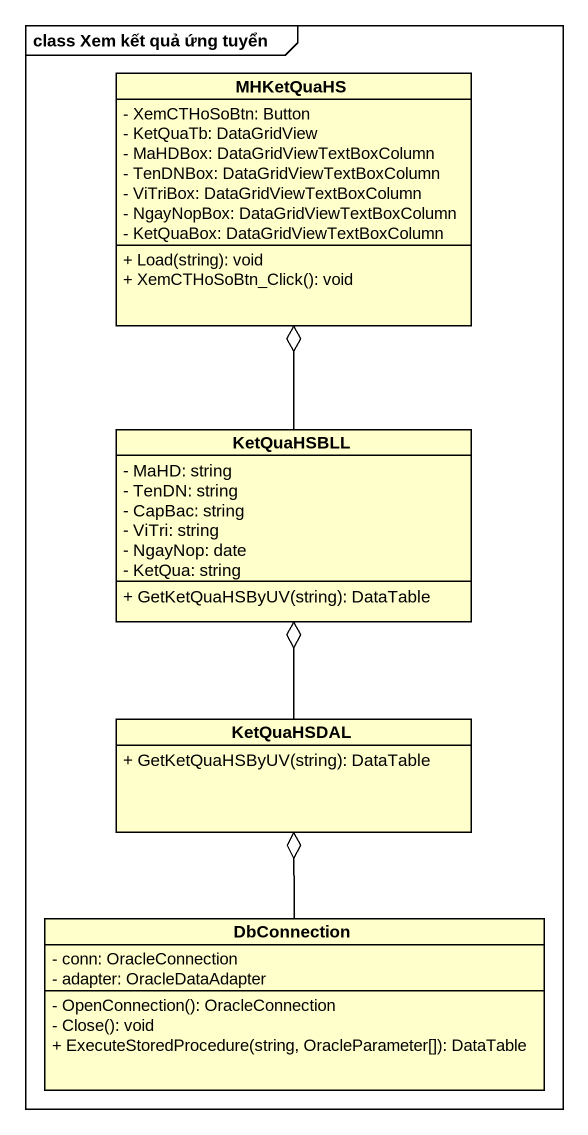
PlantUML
@startuml
mainframe class Xem kết quả ứng tuyển
hide circle
hide empty members
skinparam classAttributeIconSize 0
class MHKetQuaHS {
  - XemCTHoSoBtn: Button
  - KetQuaTb: DataGridView
  - MaHDBox: DataGridViewTextBoxColumn
  - TenDNBox: DataGridViewTextBoxColumn
  - ViTriBox: DataGridViewTextBoxColumn
  - NgayNopBox: DataGridViewTextBoxColumn
  - KetQuaBox: DataGridViewTextBoxColumn
  + Load(string): void
  + XemCTHoSoBtn_Click(): void
}
class KetQuaHSBLL {
  - MaHD: string
  - TenDN: string
  - CapBac: string
  - ViTri: string
  - NgayNop: date
  - KetQua: string
  + GetKetQuaHSByUV(string): DataTable
}
class KetQuaHSDAL {
  + GetKetQuaHSByUV(string): DataTable
}
class DbConnection {
  - conn: OracleConnection
  - adapter: OracleDataAdapter
  - OpenConnection(): OracleConnection
  - Close(): void
  + ExecuteStoredProcedure(string, OracleParameter[]): DataTable
}
KetQuaHSBLL -up-o MHKetQuaHS
KetQuaHSDAL -up-o KetQuaHSBLL
DbConnection -up-o KetQuaHSDAL
@enduml
